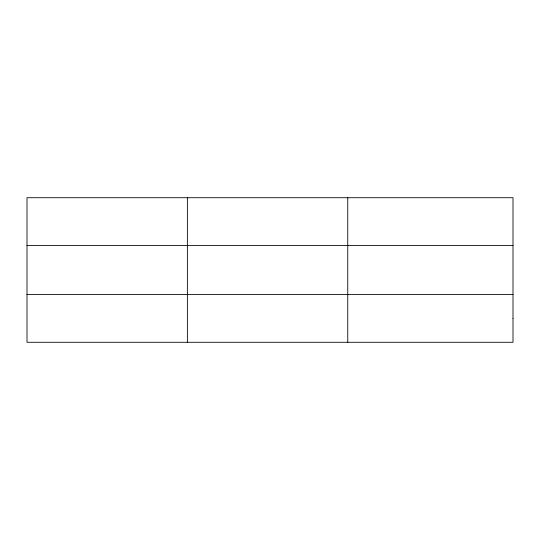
<?xml version="1.0" encoding="UTF-8"?>
<svg xmlns="http://www.w3.org/2000/svg" width="540" height="540" viewBox="0 0 540 540"><rect width="100%" height="100%" fill="white"/><g stroke="black" fill="none" stroke-linecap="round" stroke-linejoin="round"><path stroke-width="0.81" d="M187.38 197.714L187.38 342.286M347.76 197.714L347.76 342.286M27 245.423L513 245.423M27 294.577L513 294.577M513 318.431L513 342.286L27 342.286L27 197.714L513 197.714L513 318.431"/></g></svg>
